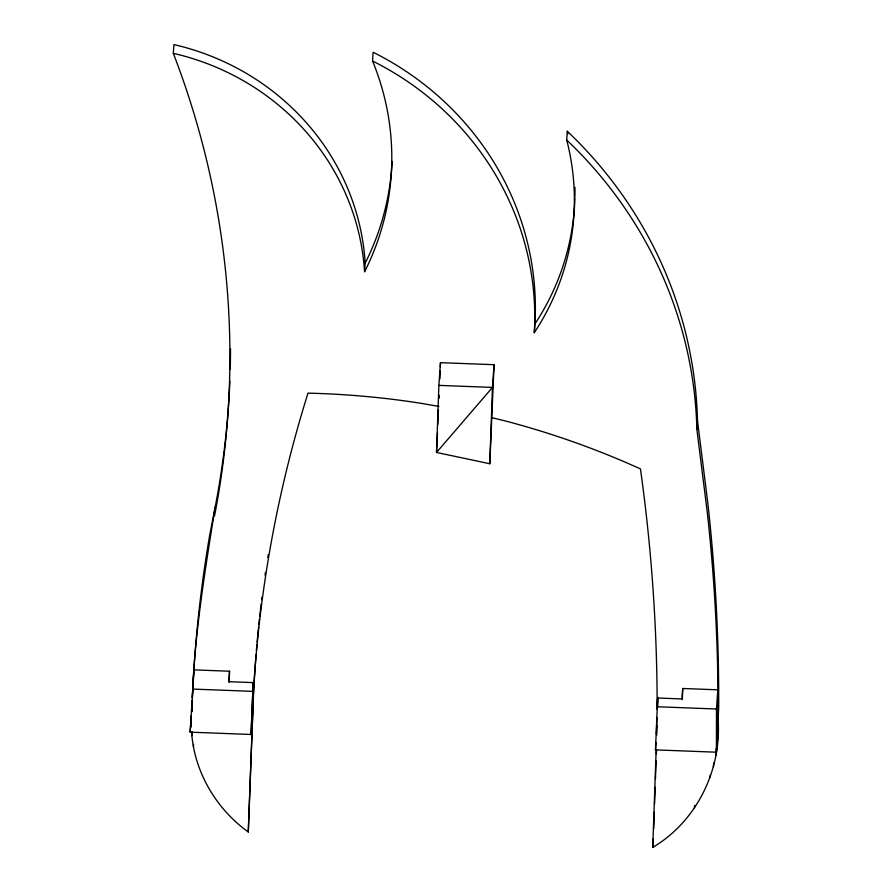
<?xml version="1.0" encoding="UTF-8"?>
<svg xmlns="http://www.w3.org/2000/svg" width="892" height="892" viewBox="0 0 892 892"><rect width="100%" height="100%" fill="white"/><g stroke="black" fill="none" stroke-linecap="round" stroke-linejoin="round"><path stroke-width="1.34" d="M716.41 752.201L716.477 709.006L717.815 689.817L682.726 688.49L682.001 698.938L657.627 698.012L655.497 749.882L716.41 752.201L718.684 707.724A1932.819 1851.29 4 0 0 707.88 503.601L697.488 420.678A437.18 418.738 4 0 0 567.312 131.258L566.699 139.999A259.75 248.79 4 0 1 534.308 332.66A299.433 286.8 4 0 0 372.544 60.991L373.146 52.249A299.433 286.8 4 0 1 534.921 323.919L534.308 332.66M656.947 725.263L656.702 734.863M191.289 726.835L191.334 718.015M191.869 711.794L192.092 704.245A1402.336 1343.185 4 0 1 192.204 701.513M229.155 682.369L229.545 671.23L194.021 669.881L190.141 732.165L251.053 734.484L253.183 682.614L228.82 681.689L229.545 671.23M251.053 734.484L253.183 682.614M191.579 731.875C194.088 771.591 216.109 808.921 248.288 832.002L253.005 706.553A1340.152 1283.633 4 0 1 256.071 654.538M253.005 706.553L248.288 832.002M438.875 385.377L436.522 452.456L489.797 463.74L494.068 364.705L440.47 362.665L438.875 385.377L492.484 387.418L494.068 364.705M437.515 432.754L436.522 452.456L492.484 387.418L489.797 463.74M437.805 424.492L438.418 409.573M439.221 398.133L439.31 395.401M439.89 379.033L440.18 370.849M440.325 366.757L440.47 362.665M656.356 734.183L656.947 717.491M657.237 709.14L657.627 698.012M718.361 724.271C720.112 773.264 695.247 822.257 652.732 847.4L656.155 750.139M653.691 828.936L654.271 812.266M654.572 803.926L655.152 787.257M655.453 778.917L656.088 760.854M656.334 753.907L656.479 749.737M682.335 699.618L682.726 688.49M717.291 744.341L718.071 716.454L717.581 665.354A1932.819 1851.29 4 0 0 707.267 512.342L696.875 429.42L697.488 420.678M191.568 711.582L192.215 700.465M192.382 697.689C194.534 633.599 205.104 570.2 215.162 507.102A910.074 871.696 4 0 0 229.846 381.241M214.548 515.844A910.074 871.696 4 0 0 173.316 53.342L173.929 44.6A248.244 237.774 4 0 1 365.185 263.118L364.661 270.611M190.141 732.165L191.289 715.718M191.568 711.727L192.092 704.245M191.144 724.315L191.323 721.818M191.802 735.644L192.059 731.908M193.43 746.894L193.609 744.396M655.497 749.882L656.021 742.389M652.732 847.4L653.345 838.658M694.455 807.94L694.623 805.454M710.043 777.545L710.222 775.048M713.422 766.685L713.689 762.939M715.841 755.602L716.365 748.109M716.778 744.363L717.904 735.61M215.162 507.102L209.653 535.401A1402.336 1343.185 4 0 0 193.029 683.763M192.683 689.07L252.57 691.345M657.025 706.743L716.477 709.006M438.931 406.44L422.05 403.474A821.722 787.067 4 0 0 307.996 393.138A1340.04 1283.521 4 0 0 252.391 715.295M492.206 417.746L506.054 421.147A821.722 787.067 4 0 1 640.445 468.902A1871.884 1792.931 4 0 1 657.148 708.872M192.371 697.41A1402.336 1343.185 4 0 1 192.884 686.494M230.526 348.861A910.074 871.696 4 0 1 230.248 369.098M574.905 197.611A259.75 248.79 4 0 1 534.921 323.919M567.312 131.258A259.75 248.79 4 0 1 567.948 133.767M574.95 187.32A259.75 248.79 4 0 1 574.939 196.329M392.112 161.396A274.357 262.783 4 0 1 365.185 263.118M657.75 697.388A1871.884 1792.931 4 0 1 657.738 707.01M256.405 650.424A1340.152 1283.633 4 0 1 256.885 644.927M257.13 642.184A1340.152 1283.633 4 0 1 258.58 627.098M258.87 624.355A1340.152 1283.633 4 0 1 259.46 618.881M259.762 616.138A1340.152 1283.633 4 0 1 261.2 603.817M261.713 599.725A1340.152 1283.633 4 0 1 262.058 596.982M265.047 575.139A1340.152 1283.633 4 0 1 265.448 572.419M267.767 557.433A1340.152 1283.633 4 0 1 268.202 554.712M566.699 139.999A437.18 418.738 4 0 1 696.875 429.42M173.316 53.342A248.244 237.774 4 0 1 364.572 271.859A274.357 262.783 4 0 0 372.544 60.991"/></g></svg>
